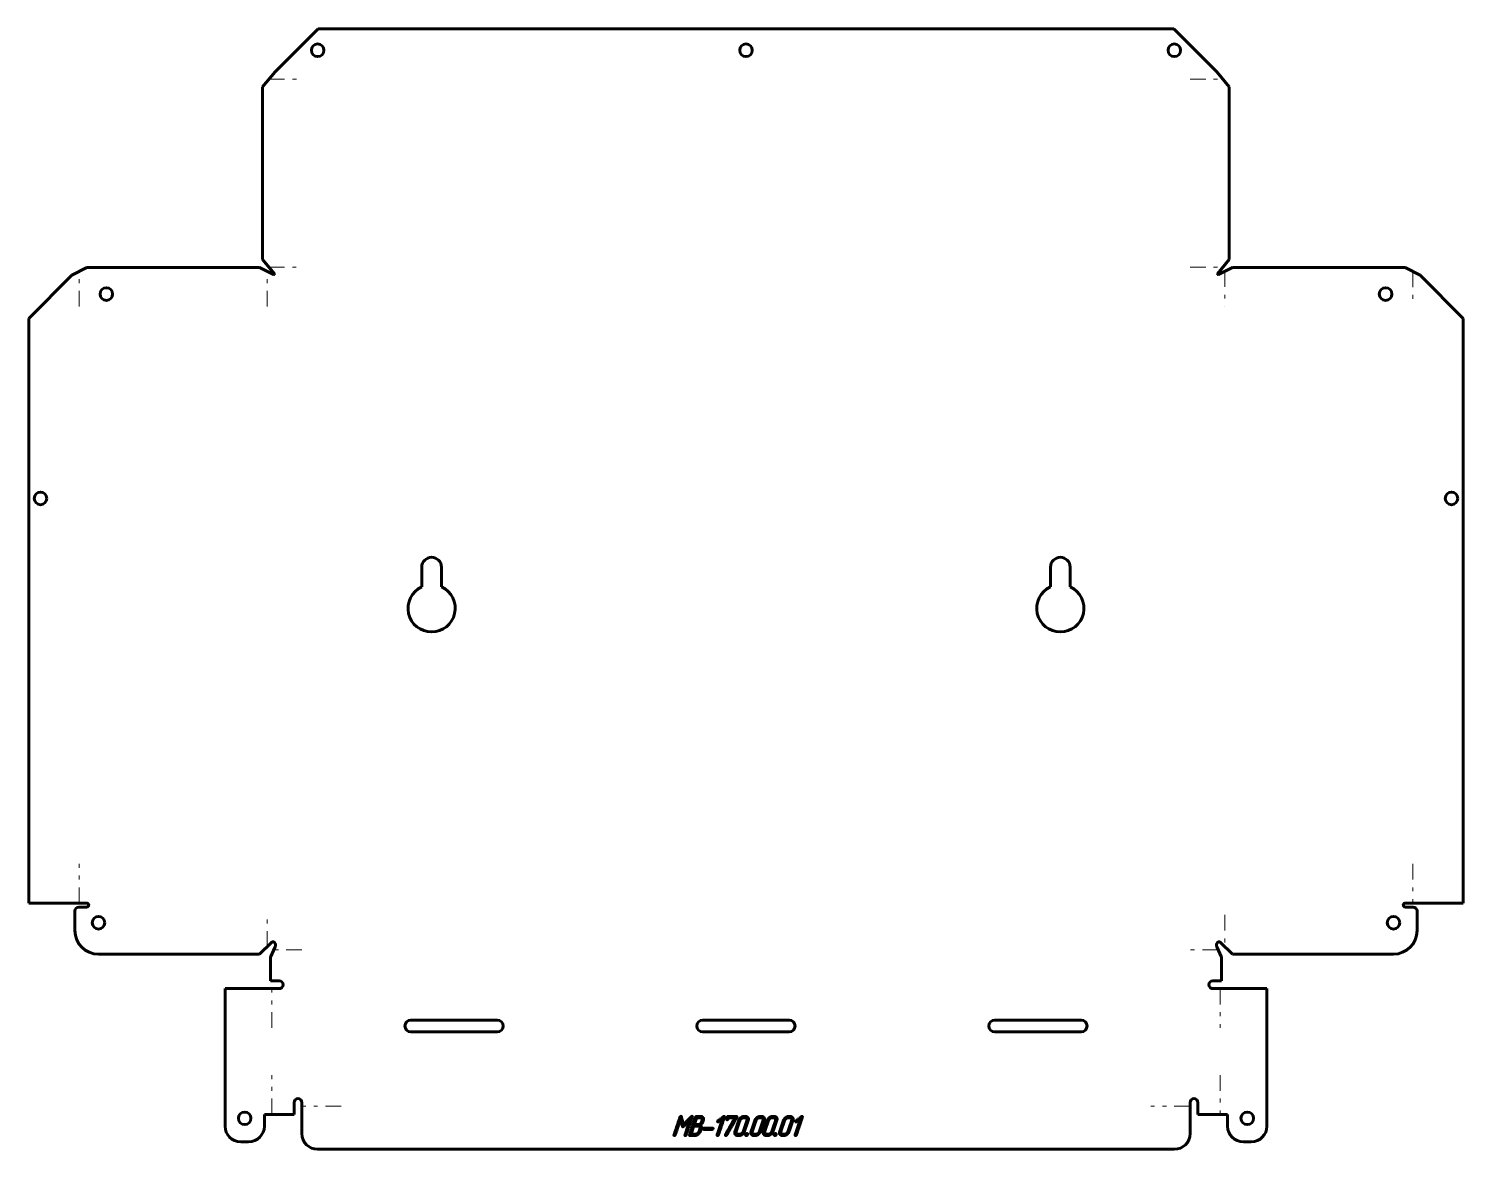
# Model space of a CAD drawing. Header units: millimetres. Extents: x -89 to 276, y 44 to 330.
import ezdxf

# ---------------------------------------------------------------- set-up
doc = ezdxf.new("R2010")
doc.units = ezdxf.units.MM
doc.linetypes.add('K5LT32768', pattern=[12, 4, -2, 1, -2, 1, -2])
doc.linetypes.add('K5LT32769', pattern=[0])
doc.layers.add('Системный слой (1)', color=7, linetype='Continuous')

msp = doc.modelspace()

# ---------------------------------------------------------------- linework, layer by layer
at = {"layer": 'Системный слой (1)', "color": 150, "linetype": 'K5LT32769', "lineweight": 60}
for p, q in [((-15.52, 329.67), (-26.52, 318.67)), ((202.15, 329.67), (-15.52, 329.67)), ((213.15, 318.67), (202.15, 329.67)), ((-26.52, 318.67), (-29.69, 314.9)), ((216.31, 314.9), (213.15, 318.67)), ((-29.69, 314.9), (-29.69, 270.9)), ((216.31, 270.9), (216.31, 314.9)), ((-29.69, 270.9), (-26.68, 267.29)), ((213.31, 267.29), (216.31, 270.9)), ((-78.23, 266.92), (-89.23, 255.92)), ((-74.46, 268.93), (-78.23, 266.92)), ((-30.46, 268.93), (-74.46, 268.93)), ((-26.9, 267.09), (-30.46, 268.93)), ((217.08, 268.93), (213.52, 267.09)), ((261.08, 268.93), (217.08, 268.93)), ((264.85, 266.92), (261.08, 268.93)), ((275.85, 255.92), (264.85, 266.92)), ((-89.23, 255.92), (-89.23, 107.13)), ((275.85, 107.13), (275.85, 255.92)), ((10.81, 192.63), (10.81, 187.58)), ((15.81, 187.58), (15.81, 192.63)), ((170.81, 192.63), (170.81, 187.58)), ((175.81, 187.58), (175.81, 192.63)), ((-89.23, 107.13), (-78.23, 107.13)), ((-78.23, 107.13), (-74.46, 107.13)), ((-76.46, 106.13), (-74.46, 106.13)), ((261.08, 107.13), (264.85, 107.13)), ((261.08, 106.13), (263.08, 106.13)), ((264.85, 107.13), (275.85, 107.13)), ((-77.46, 105.13), (-77.46, 100.13)), ((264.08, 100.13), (264.08, 105.13)), ((-30.46, 94.13), (-27.4, 97.13)), ((-26.48, 96.01), (-27.69, 93.36)), ((214.31, 93.36), (213.11, 96.01)), ((214.03, 97.13), (217.08, 94.13)), ((-71.46, 94.13), (-30.46, 94.13)), ((-27.69, 93.36), (-27.69, 87.36)), ((214.31, 87.36), (214.31, 93.36)), ((217.08, 94.13), (258.08, 94.13)), ((-29.26, 85.36), (-39.26, 85.36)), ((-39.26, 85.36), (-39.26, 50.36)), ((-25.49, 85.36), (-29.26, 85.36)), ((-25.49, 87.36), (-27.69, 87.36)), ((214.31, 87.36), (212.11, 87.36)), ((215.88, 85.36), (212.11, 85.36)), ((225.88, 85.36), (215.88, 85.36)), ((225.88, 50.36), (225.88, 85.36)), ((30.01, 77.36), (8.01, 77.36)), ((104.31, 77.36), (82.31, 77.36)), ((178.61, 77.36), (156.61, 77.36)), ((8.01, 74.36), (30.01, 74.36)), ((82.31, 74.36), (104.31, 74.36)), ((156.61, 74.36), (178.61, 74.36)), ((-21.69, 56.36), (-21.69, 53.36)), ((-19.69, 56.36), (-19.69, 54.47)), ((206.31, 54.47), (206.31, 56.36)), ((208.31, 53.36), (208.31, 56.36)), ((-29.26, 53.36), (-25.49, 53.36)), ((-29.26, 50.36), (-29.26, 53.36)), ((-25.49, 53.36), (-21.69, 53.36)), ((-19.69, 54.47), (-19.69, 48.47)), ((206.31, 48.47), (206.31, 54.47)), ((208.31, 53.36), (212.11, 53.36)), ((212.11, 53.36), (215.88, 53.36)), ((215.88, 53.36), (215.88, 50.36)), ((-35.26, 46.36), (-33.26, 46.36)), ((-15.69, 44.47), (202.31, 44.47)), ((219.88, 46.36), (221.88, 46.36))]:
    msp.add_line(p, q, dxfattribs=at)
at = {"layer": 'Системный слой (1)', "color": 7, "linetype": 'K5LT32768', "lineweight": 18}
for p, q in [((-28.11, 316.78), (-19.69, 316.78)), ((206.31, 316.78), (214.73, 316.78)), ((-76.34, 258.93), (-76.34, 267.92)), ((-28.57, 258.93), (-28.57, 267.96)), ((-28.12, 269.01), (-19.69, 269.01)), ((206.31, 269.01), (214.74, 269.01)), ((215.2, 267.96), (215.2, 258.93)), ((262.97, 267.92), (262.97, 258.93)), ((-76.34, 107.13), (-76.34, 117.13)), ((262.97, 117.13), (262.97, 107.13)), ((-28.57, 95.98), (-28.57, 104.13)), ((215.2, 104.13), (215.2, 95.98)), ((-19.69, 95.24), (-26.83, 95.24)), ((213.46, 95.24), (206.31, 95.24)), ((-27.37, 75.36), (-27.37, 85.36)), ((214, 85.36), (214, 75.36)), ((-27.37, 53.36), (-27.37, 63.36)), ((214, 63.36), (214, 53.36)), ((-9.69, 55.41), (-19.69, 55.41)), ((206.31, 55.41), (196.31, 55.41))]:
    msp.add_line(p, q, dxfattribs=at)
at = {"layer": 'Системный слой (1)', "color": 150, "linetype": 'K5LT32769', "lineweight": 60}
for centre in [(-15.69, 324.17), (93.31, 324.17), (202.31, 324.17), (-69.46, 262.13), (256.08, 262.13), (-86.23, 210.13), (272.85, 210.13), (-71.46, 102.13), (258.08, 102.13), (-34.26, 52.36), (220.88, 52.36)]:
    msp.add_circle(centre, 1.6, dxfattribs=at)
for centre, radius, start, end in [((-26.81, 267.25), 0.181, 242.7525, 315), ((-26.77, 267.21), 0.119, 315, 39.804), ((213.4, 267.21), 0.119, 140.196, 225), ((213.44, 267.25), 0.181, 225, 297.2475), ((13.31, 192.63), 2.5, 0, 180), ((173.31, 192.63), 2.5, 0, 180), ((13.31, 182.13), 6, 114.6243, 65.3757), ((173.31, 182.13), 6, 114.6243, 65.3757), ((-76.46, 105.13), 1, 90, 180), ((-74.46, 106.63), 0.5, 270, 90), ((261.08, 106.63), 0.5, 90, 270), ((263.08, 105.13), 1, 0, 90), ((-71.46, 100.13), 6, 180, 270), ((258.08, 100.13), 6, 270, 0), ((-27.05, 96.77), 0.508, 45, 134.5187), ((-27.39, 96.42), 0.995, 335.6378, 45), ((214.02, 96.42), 0.995, 135, 204.3622), ((213.67, 96.77), 0.508, 45.4813, 135), ((-25.49, 86.36), 1, 270, 90), ((212.11, 86.36), 1, 90, 270), ((8.01, 75.86), 1.5, 90, 270), ((30.01, 75.86), 1.5, 270, 90), ((82.31, 75.86), 1.5, 90, 270), ((104.31, 75.86), 1.5, 270, 90), ((156.61, 75.86), 1.5, 90, 270), ((178.61, 75.86), 1.5, 270, 90), ((-20.69, 56.36), 1, 0, 180), ((207.31, 56.36), 1, 0, 180), ((-35.26, 50.36), 4, 180, 270), ((-33.26, 50.36), 4, 270, 0), ((-15.69, 48.47), 4, 180, 270), ((202.31, 48.47), 4, 270, 0), ((219.88, 50.36), 4, 180, 270), ((221.88, 50.36), 4, 270, 0)]:
    msp.add_arc(centre, radius, start, end, dxfattribs=at)
for points, knots in [([(78.11, 48.14), (78.09, 48.06), (78.02, 48.01), (77.96, 47.97), (77.88, 47.97), (77.85, 47.97), (77.77, 48.01), (77.73, 48.05), (77.77, 48.14), (78.43, 50.1), (79.1, 52.06), (78.27, 51.19), (77.43, 50.32), (77.33, 50.21), (77.24, 50.21), (77.16, 50.21), (77.13, 50.32), (76.9, 51.19), (76.66, 52.05), (75.99, 50.1), (75.33, 48.14), (75.3, 48.06), (75.23, 48.01), (75.17, 47.97), (75.09, 47.97), (75.06, 47.97), (74.99, 48.01), (74.95, 48.05), (74.98, 48.14), (75.75, 50.41), (76.52, 52.67), (76.55, 52.77), (76.61, 52.82), (76.67, 52.87), (76.74, 52.87), (76.79, 52.87), (76.82, 52.85), (76.84, 52.85), (76.87, 52.76), (77.15, 51.75), (77.43, 50.74), (78.39, 51.75), (79.36, 52.76), (79.47, 52.87), (79.57, 52.87), (79.63, 52.87), (79.66, 52.82), (79.68, 52.76), (79.65, 52.67), (78.88, 50.41), (78.11, 48.14)], [0, 0, 0, 0.005598, 0.005598, 0.010627, 0.010627, 0.014588, 0.014588, 0.019317, 0.019317, 0.159575, 0.159575, 0.241146, 0.241146, 0.248765, 0.248765, 0.254469, 0.254469, 0.315506, 0.315506, 0.455638, 0.455638, 0.46124, 0.46124, 0.466271, 0.466271, 0.470232, 0.470232, 0.474957, 0.474957, 0.637264, 0.637264, 0.643288, 0.643288, 0.648227, 0.648227, 0.651084, 0.651084, 0.654538, 0.654538, 0.725695, 0.725695, 0.820615, 0.820615, 0.828756, 0.828756, 0.832591, 0.832591, 0.837693, 0.837693, 1, 1, 1]), ([(79.06, 47.97), (78.89, 47.97), (78.95, 48.14), (79.72, 50.41), (80.49, 52.68), (80.55, 52.85), (80.72, 52.85), (81.25, 52.85), (81.77, 52.85), (82.2, 52.85), (82.41, 52.54), (82.51, 52.4), (82.53, 52.21), (82.52, 52.11), (82.52, 52.02), (82.51, 51.97), (82.5, 51.91), (82.48, 51.86), (82.46, 51.8), (82.4, 51.63), (82.34, 51.45), (82.25, 51.2), (82.09, 51), (81.93, 50.81), (81.67, 50.64), (81.88, 50.51), (81.95, 50.25), (82.02, 49.99), (81.92, 49.71), (81.81, 49.36), (81.69, 49.01), (81.55, 48.59), (81.11, 48.28), (80.68, 47.97), (80.28, 47.97), (79.67, 47.97), (79.06, 47.97)], [0, 0, 0, 0.018579, 0.018579, 0.355514, 0.355514, 0.377681, 0.377681, 0.451522, 0.451522, 0.503493, 0.503493, 0.528773, 0.528773, 0.541809, 0.541809, 0.549797, 0.549797, 0.557838, 0.557838, 0.583775, 0.583775, 0.620088, 0.620088, 0.659491, 0.659491, 0.69377, 0.69377, 0.732379, 0.732379, 0.784185, 0.784185, 0.8507, 0.8507, 0.914141, 0.914141, 1, 1, 1]), ([(80.18, 50.75), (80.62, 50.75), (81.06, 50.75), (81.34, 50.75), (81.62, 50.96), (81.89, 51.16), (81.99, 51.45), (82.05, 51.63), (82.11, 51.8), (82.21, 52.09), (82.08, 52.3), (81.95, 52.5), (81.65, 52.5), (81.21, 52.5), (80.78, 52.5), (80.48, 51.63), (80.18, 50.75)], [0, 0, 0, 0.140439, 0.140439, 0.238485, 0.238485, 0.340059, 0.340059, 0.399462, 0.399462, 0.482091, 0.482091, 0.561948, 0.561948, 0.702387, 0.702387, 1, 1, 1]), ([(86.29, 48.14), (86.27, 48.06), (86.2, 48.01), (86.14, 47.96), (86.06, 47.96), (86.03, 47.96), (85.95, 48.01), (85.91, 48.05), (85.94, 48.14), (86.64, 50.2), (87.34, 52.26), (86.84, 51.88), (86.34, 51.51), (86.27, 51.45), (86.21, 51.45), (86.13, 51.45), (86.1, 51.51), (86.06, 51.56), (86.09, 51.63), (86.1, 51.66), (86.18, 51.75), (86.88, 52.27), (87.58, 52.8), (87.65, 52.85), (87.72, 52.85), (87.79, 52.85), (87.82, 52.8), (87.86, 52.75), (87.84, 52.68), (87.07, 50.41), (86.29, 48.14)], [0, 0, 0, 0.012077, 0.012077, 0.022922, 0.022922, 0.031465, 0.031465, 0.041656, 0.041656, 0.359894, 0.359894, 0.451439, 0.451439, 0.46231, 0.46231, 0.471474, 0.471474, 0.48105, 0.48105, 0.492121, 0.492121, 0.620076, 0.620076, 0.630783, 0.630783, 0.639705, 0.639705, 0.649237, 0.649237, 1, 1, 1]), ([(90.99, 52.64), (89.69, 50.37), (88.39, 48.1), (88.38, 48.08), (88.3, 48), (88.24, 47.98), (88.18, 47.97), (88.12, 47.97), (88.07, 48.01), (88.03, 48.05), (88.06, 48.13), (88.07, 48.16), (88.08, 48.18), (89.31, 50.34), (90.55, 52.5), (89.7, 52.5), (88.85, 52.5), (88.79, 52.33), (88.73, 52.16), (88.7, 52.07), (88.64, 52.02), (88.57, 51.98), (88.5, 51.98), (88.47, 51.98), (88.39, 52.02), (88.35, 52.07), (88.38, 52.16), (88.47, 52.42), (88.56, 52.68), (88.62, 52.85), (88.79, 52.85), (89.84, 52.85), (90.89, 52.85), (90.97, 52.85), (91, 52.81), (91.04, 52.76), (91.01, 52.69), (91, 52.66), (90.99, 52.64)], [0, 0, 0, 0.313367, 0.313367, 0.321795, 0.321795, 0.329091, 0.329091, 0.336384, 0.336384, 0.344342, 0.344342, 0.347377, 0.347377, 0.646041, 0.646041, 0.748113, 0.748113, 0.769948, 0.769948, 0.779825, 0.779825, 0.788709, 0.788709, 0.795712, 0.795712, 0.804056, 0.804056, 0.836963, 0.836963, 0.855829, 0.855829, 0.98158, 0.98158, 0.989178, 0.989178, 0.996526, 0.996526, 1, 1, 1]), ([(92.93, 49.01), (92.79, 48.58), (92.38, 48.27), (91.96, 47.97), (91.53, 47.97), (91.35, 47.97), (91.18, 47.97), (90.78, 47.97), (90.56, 48.27), (90.34, 48.57), (90.49, 49.01), (90.96, 50.41), (91.44, 51.8), (91.58, 52.22), (91.99, 52.54), (92.4, 52.85), (92.84, 52.85), (93.01, 52.85), (93.19, 52.85), (93.62, 52.85), (93.82, 52.54), (94.03, 52.24), (93.88, 51.8), (93.41, 50.41), (92.93, 49.01)], [0, 0, 0, 0.070547, 0.070547, 0.139523, 0.139523, 0.165731, 0.165731, 0.219777, 0.219777, 0.278188, 0.278188, 0.499702, 0.499702, 0.569649, 0.569649, 0.638934, 0.638934, 0.665142, 0.665142, 0.72046, 0.72046, 0.778487, 0.778487, 1, 1, 1]), ([(92.58, 49.01), (93.06, 50.41), (93.53, 51.8), (93.63, 52.09), (93.49, 52.29), (93.36, 52.5), (93.07, 52.5), (92.89, 52.5), (92.72, 52.5), (92.43, 52.5), (92.16, 52.3), (91.88, 52.09), (91.79, 51.8), (91.31, 50.41), (90.84, 49.01), (90.74, 48.73), (90.88, 48.52), (91.02, 48.31), (91.3, 48.31), (91.47, 48.31), (91.65, 48.31), (91.93, 48.31), (92.2, 48.51), (92.48, 48.71), (92.58, 49.01)], [0, 0, 0, 0.266274, 0.266274, 0.312507, 0.312507, 0.3571, 0.3571, 0.388591, 0.388591, 0.443591, 0.443591, 0.500255, 0.500255, 0.766529, 0.766529, 0.812702, 0.812702, 0.856539, 0.856539, 0.88803, 0.88803, 0.942507, 0.942507, 1, 1, 1]), ([(97.03, 49.01), (96.89, 48.58), (96.48, 48.27), (96.06, 47.97), (95.63, 47.97), (95.45, 47.97), (95.28, 47.97), (94.88, 47.97), (94.66, 48.27), (94.44, 48.57), (94.59, 49.01), (95.06, 50.41), (95.54, 51.8), (95.68, 52.22), (96.09, 52.54), (96.5, 52.85), (96.94, 52.85), (97.11, 52.85), (97.29, 52.85), (97.72, 52.85), (97.92, 52.54), (98.13, 52.24), (97.98, 51.8), (97.51, 50.41), (97.03, 49.01)], [0, 0, 0, 0.070547, 0.070547, 0.139523, 0.139523, 0.165731, 0.165731, 0.219777, 0.219777, 0.278188, 0.278188, 0.499702, 0.499702, 0.569649, 0.569649, 0.638934, 0.638934, 0.665142, 0.665142, 0.72046, 0.72046, 0.778487, 0.778487, 1, 1, 1]), ([(96.68, 49.01), (97.16, 50.41), (97.63, 51.8), (97.73, 52.09), (97.59, 52.29), (97.46, 52.5), (97.17, 52.5), (97, 52.5), (96.82, 52.5), (96.53, 52.5), (96.26, 52.3), (95.99, 52.09), (95.89, 51.8), (95.41, 50.41), (94.94, 49.01), (94.84, 48.73), (94.98, 48.52), (95.12, 48.31), (95.4, 48.31), (95.57, 48.31), (95.75, 48.31), (96.03, 48.31), (96.31, 48.51), (96.58, 48.71), (96.68, 49.01)], [0, 0, 0, 0.266274, 0.266274, 0.312507, 0.312507, 0.3571, 0.3571, 0.388591, 0.388591, 0.443591, 0.443591, 0.500255, 0.500255, 0.766529, 0.766529, 0.812702, 0.812702, 0.856539, 0.856539, 0.88803, 0.88803, 0.942507, 0.942507, 1, 1, 1]), ([(100.21, 49.01), (100.06, 48.58), (99.65, 48.27), (99.24, 47.97), (98.8, 47.97), (98.63, 47.97), (98.45, 47.97), (98.05, 47.97), (97.83, 48.27), (97.61, 48.57), (97.76, 49.01), (98.24, 50.41), (98.71, 51.8), (98.85, 52.22), (99.26, 52.54), (99.68, 52.85), (100.11, 52.85), (100.29, 52.85), (100.46, 52.85), (100.89, 52.85), (101.1, 52.54), (101.31, 52.24), (101.16, 51.8), (100.68, 50.41), (100.21, 49.01)], [0, 0, 0, 0.070547, 0.070547, 0.139523, 0.139523, 0.165731, 0.165731, 0.219777, 0.219777, 0.278188, 0.278188, 0.499702, 0.499702, 0.569649, 0.569649, 0.638934, 0.638934, 0.665142, 0.665142, 0.72046, 0.72046, 0.778487, 0.778487, 1, 1, 1]), ([(99.86, 49.01), (100.33, 50.41), (100.81, 51.8), (100.91, 52.09), (100.77, 52.29), (100.63, 52.5), (100.34, 52.5), (100.17, 52.5), (100, 52.5), (99.71, 52.5), (99.43, 52.3), (99.16, 52.09), (99.06, 51.8), (98.59, 50.41), (98.11, 49.01), (98.02, 48.73), (98.16, 48.52), (98.3, 48.31), (98.57, 48.31), (98.75, 48.31), (98.92, 48.31), (99.2, 48.31), (99.48, 48.51), (99.76, 48.71), (99.86, 49.01)], [0, 0, 0, 0.266274, 0.266274, 0.312507, 0.312507, 0.3571, 0.3571, 0.388591, 0.388591, 0.443591, 0.443591, 0.500255, 0.500255, 0.766529, 0.766529, 0.812702, 0.812702, 0.856539, 0.856539, 0.88803, 0.88803, 0.942507, 0.942507, 1, 1, 1]), ([(104.31, 49.01), (104.16, 48.58), (103.75, 48.27), (103.34, 47.97), (102.9, 47.97), (102.73, 47.97), (102.56, 47.97), (102.15, 47.97), (101.94, 48.27), (101.72, 48.57), (101.87, 49.01), (102.34, 50.41), (102.81, 51.8), (102.96, 52.22), (103.37, 52.54), (103.78, 52.85), (104.22, 52.85), (104.39, 52.85), (104.56, 52.85), (104.99, 52.85), (105.2, 52.54), (105.41, 52.24), (105.26, 51.8), (104.78, 50.41), (104.31, 49.01)], [0, 0, 0, 0.070547, 0.070547, 0.139523, 0.139523, 0.165731, 0.165731, 0.219777, 0.219777, 0.278188, 0.278188, 0.499702, 0.499702, 0.569649, 0.569649, 0.638934, 0.638934, 0.665142, 0.665142, 0.72046, 0.72046, 0.778487, 0.778487, 1, 1, 1]), ([(103.96, 49.01), (104.43, 50.41), (104.91, 51.8), (105.01, 52.09), (104.87, 52.29), (104.73, 52.5), (104.45, 52.5), (104.27, 52.5), (104.1, 52.5), (103.81, 52.5), (103.53, 52.3), (103.26, 52.09), (103.16, 51.8), (102.69, 50.41), (102.21, 49.01), (102.12, 48.73), (102.26, 48.52), (102.4, 48.31), (102.67, 48.31), (102.85, 48.31), (103.02, 48.31), (103.31, 48.31), (103.58, 48.51), (103.86, 48.71), (103.96, 49.01)], [0, 0, 0, 0.266274, 0.266274, 0.312507, 0.312507, 0.3571, 0.3571, 0.388591, 0.388591, 0.443591, 0.443591, 0.500255, 0.500255, 0.766529, 0.766529, 0.812702, 0.812702, 0.856539, 0.856539, 0.88803, 0.88803, 0.942507, 0.942507, 1, 1, 1]), ([(106.14, 48.14), (106.11, 48.06), (106.04, 48.01), (105.98, 47.96), (105.9, 47.96), (105.87, 47.96), (105.8, 48.01), (105.76, 48.05), (105.79, 48.14), (106.49, 50.2), (107.19, 52.26), (106.69, 51.88), (106.19, 51.51), (106.12, 51.45), (106.05, 51.45), (105.98, 51.45), (105.94, 51.51), (105.91, 51.56), (105.93, 51.63), (105.94, 51.66), (106.03, 51.75), (106.73, 52.27), (107.42, 52.8), (107.49, 52.85), (107.56, 52.85), (107.63, 52.85), (107.67, 52.8), (107.71, 52.75), (107.68, 52.68), (106.91, 50.41), (106.14, 48.14)], [0, 0, 0, 0.012077, 0.012077, 0.022922, 0.022922, 0.031465, 0.031465, 0.041656, 0.041656, 0.359894, 0.359894, 0.451439, 0.451439, 0.46231, 0.46231, 0.471474, 0.471474, 0.48105, 0.48105, 0.492121, 0.492121, 0.620076, 0.620076, 0.630783, 0.630783, 0.639705, 0.639705, 0.649237, 0.649237, 1, 1, 1]), ([(79.36, 48.31), (79.88, 48.31), (80.4, 48.31), (80.68, 48.31), (80.96, 48.51), (81.24, 48.71), (81.34, 49.01), (81.46, 49.36), (81.58, 49.71), (81.67, 49.98), (81.53, 50.19), (81.39, 50.4), (81.11, 50.4), (80.59, 50.4), (80.06, 50.4), (79.71, 49.36), (79.36, 48.31)], [0, 0, 0, 0.143981, 0.143981, 0.226989, 0.226989, 0.314553, 0.314553, 0.415921, 0.415921, 0.485277, 0.485277, 0.552422, 0.552422, 0.696403, 0.696403, 1, 1, 1]), ([(84.69, 49.53), (83.64, 49.53), (82.6, 49.53), (82.52, 49.53), (82.48, 49.58), (82.46, 49.64), (82.48, 49.71), (82.49, 49.75), (82.56, 49.82), (82.63, 49.88), (82.71, 49.88), (83.76, 49.88), (84.81, 49.88), (84.87, 49.88), (84.91, 49.83), (84.94, 49.77), (84.92, 49.71), (84.9, 49.65), (84.84, 49.59), (84.77, 49.53), (84.69, 49.53)], [0, 0, 0, 0.394636, 0.394636, 0.418773, 0.418773, 0.443093, 0.443093, 0.468353, 0.468353, 0.500986, 0.500986, 0.895621, 0.895621, 0.918141, 0.918141, 0.941577, 0.941577, 0.969503, 0.969503, 1, 1, 1]), ([(93.57, 48.49), (93.67, 48.49), (93.72, 48.4), (93.78, 48.32), (93.74, 48.23), (93.71, 48.13), (93.62, 48.05), (93.52, 47.97), (93.39, 47.97), (93.27, 47.97), (93.23, 48.04), (93.19, 48.12), (93.22, 48.23), (93.24, 48.29), (93.34, 48.39), (93.44, 48.49), (93.57, 48.49)], [0, 0, 0, 0.106978, 0.106978, 0.218202, 0.218202, 0.350758, 0.350758, 0.495615, 0.495615, 0.609624, 0.609624, 0.725215, 0.725215, 0.845998, 0.845998, 1, 1, 1]), ([(100.85, 48.49), (100.94, 48.49), (101, 48.4), (101.05, 48.32), (101.02, 48.23), (100.99, 48.13), (100.89, 48.05), (100.8, 47.97), (100.67, 47.97), (100.55, 47.97), (100.5, 48.04), (100.46, 48.12), (100.5, 48.23), (100.52, 48.29), (100.62, 48.39), (100.72, 48.49), (100.85, 48.49)], [0, 0, 0, 0.106978, 0.106978, 0.218202, 0.218202, 0.350758, 0.350758, 0.495615, 0.495615, 0.609624, 0.609624, 0.725215, 0.725215, 0.845998, 0.845998, 1, 1, 1])]:
    msp.add_open_spline(points, degree=2, knots=knots, dxfattribs=at)

doc.saveas('drawing.dxf')
